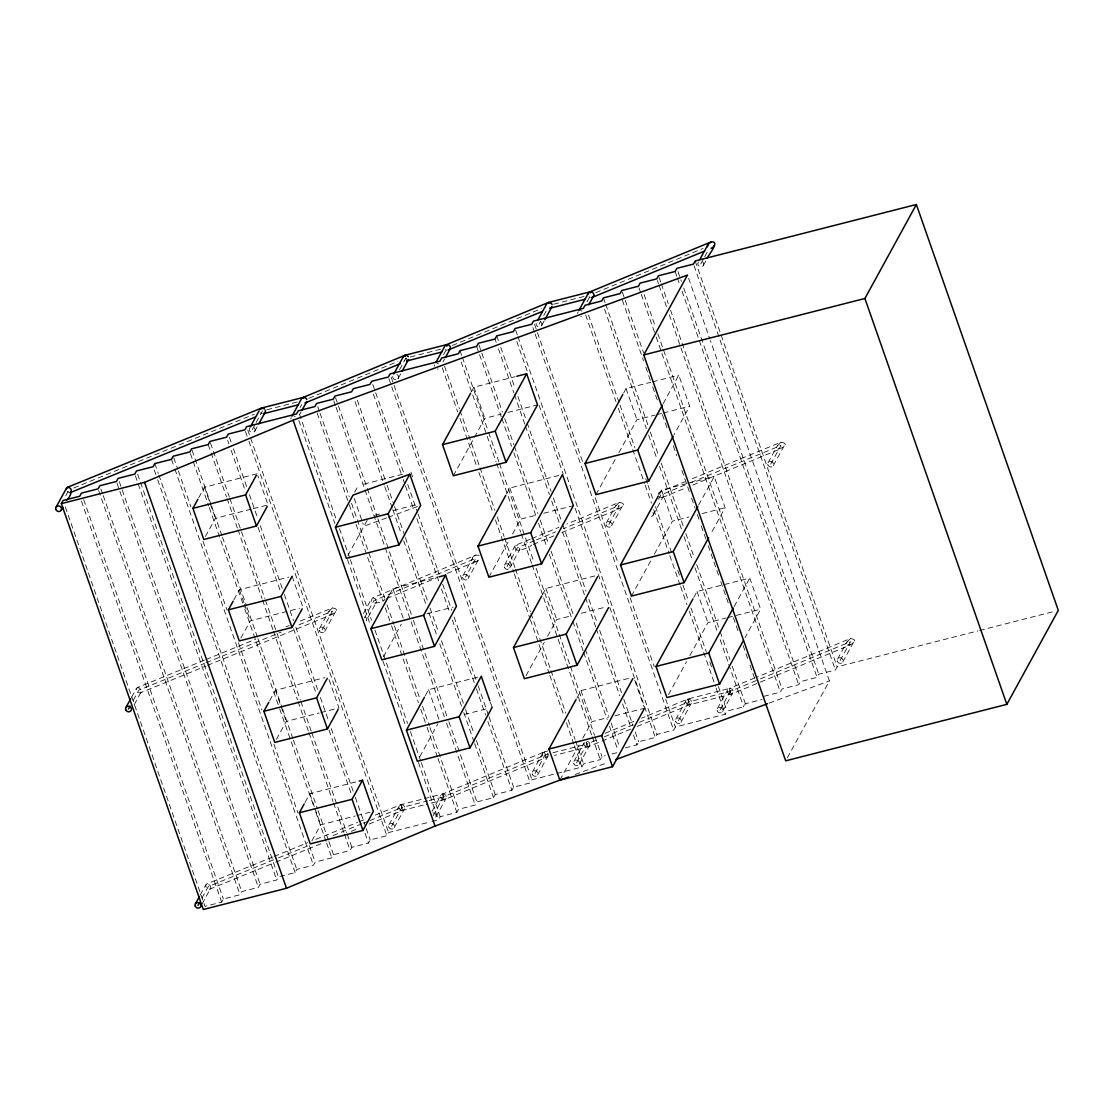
<?xml version="1.0" encoding="UTF-8"?>
<svg xmlns="http://www.w3.org/2000/svg" width="1114" height="1114" viewBox="0 0 1114 1114"><rect width="100%" height="100%" fill="white"/><g stroke="black" fill="none" stroke-linecap="round" stroke-linejoin="round"><path stroke-width="0.75" stroke-dasharray="5 3.75" d="M658.207 494.351L659.251 492.374L684.887 481.805M204.461 660.17L137.259 687.617C134.557 689.26 137.718 693.66 140.35 692.811L205.951 666.019M134.237 704.772L141.381 691.502L139.849 688.243L137.259 687.617M272.54 857.07L206.744 883.945C204.043 885.588 207.204 889.975 209.822 889.125L274.155 862.849M202.163 903.914L210.866 887.816L209.919 885.115L206.744 883.945M479.159 555.287L475.845 555.12L372.438 597.939C367.759 605.932 383.286 602.883 385.082 599.165M364.988 616.905A2.98 2.743 28.7 0 1 366.325 620.735L376.574 601.811L375.042 598.552L372.438 597.939M530.167 539.232L515.852 545.164C511.145 555.218 530.013 547.378 531.657 545.066M509.739 567.959L519.973 549.021L518.442 545.776L515.852 545.164M653.138 515.183L663.387 496.245L661.855 493.001L659.251 492.374M332.432 607.91C318.005 621.375 346.997 610.291 332.432 607.91L297.243 622.28M475.845 555.12C467.671 558.323 475.316 566.344 479.104 558.532L468.131 578.584M619.259 502.344C604.763 515.935 633.866 504.642 619.259 502.344L566.761 524.081M781.011 442.174C766.543 455.737 795.605 444.514 781.011 442.174L691.293 479.173M850.497 638.503C836.015 652.066 865.091 640.828 850.497 638.503L756.434 677.284M65.754 495.73L68.915 489.951M198.71 497.777L204.489 487.208L257.181 473.756M252.21 429.684L255.371 423.891M256.164 422.457L262.5 410.885M254.841 431.09L257.209 426.759M205.449 536.447L215.378 518.33L251.597 509.07M131.563 697.239L136.423 688.355M133.262 700.33L138.804 690.207L204.405 663.415M300.139 407.487L301.713 404.605M299.596 414.687L301.184 411.79M233.898 599.778L239.399 589.724L288.805 577.108M240.861 638.071L250.288 620.832L299.68 608.23M399.564 369.667L405.9 358.109M398.241 378.314L401.402 372.536M354.6 492.249L357.747 486.498M443.539 354.712L446.714 348.933M443.01 361.911L444.583 359.014M347.93 555.426L367.843 519.054M269.644 700.79L275.395 690.276L324.787 677.66M319.467 628.533L329.09 610.959M322.099 629.939L332.39 611.154L297.187 625.525M324.731 631.36L335.69 611.335M276.411 739.404L286.27 721.399L319.203 712.988M471.473 391.738L473.951 387.199L515.114 376.699M200.228 895.029L205.895 884.669M201.954 898.093L208.29 886.535L277.08 858.434M363.498 613.48L371.603 598.678M364.487 617.88L373.984 600.53L475.789 558.365L465.499 577.163M453.384 475.748L484.841 418.321L501.3 414.116M389.622 594.556L392.88 588.624L437.342 577.275M65.364 507.037L205.018 906.364L221.658 902.117L223.371 898.984L240.011 894.737L241.724 891.604L258.364 887.357L260.077 884.224L276.718 879.976L278.43 876.843L295.071 872.596L296.784 869.463L313.424 865.216L315.151 862.083L331.791 857.836L333.504 854.703L350.144 850.455L351.857 847.322L368.497 843.075L370.21 839.942L386.85 835.695L388.563 832.562L430.157 821.937M539.023 324.118L540.596 321.236M543.771 315.443L546.932 309.664M541.655 325.539L544.022 321.194M383.453 656.842L401.319 624.188M304.985 802.498L309.803 793.697L357.552 781.513M586.953 301.936L590.114 296.157M311.85 840.945L320.679 824.82L355.269 815.991M506.536 493.975L509.794 488.016L562.486 474.564M462.881 575.757L472.489 558.198M488.879 577.219L509.265 539.984M512.524 534.024L520.67 519.138L537.143 514.933M425.297 695.693L428.57 689.705L477.976 677.089M504.475 565.132L515.002 545.902M507.107 566.539L517.397 547.754L534.887 540.499M419.769 756.782L437.816 723.822M623.603 393.089L626.068 388.591L650.771 382.283M388.939 824.847L399.23 806.063M391.571 826.268L401.862 807.469L427.581 800.91M700.776 263.962L703.951 258.183M704.744 256.735L708.699 249.508M394.203 827.674L404.493 808.889M703.407 265.369L705.761 261.08M595.934 494.63L615.624 458.662M618.897 452.674L636.943 419.7L655.06 415.076M542.532 594.514L545.846 588.443L595.252 575.827M432.121 811.34L440.838 795.438M433.179 815.643L443.469 796.844L548.046 753.983M435.811 817.063L446.101 798.265M663.178 403.602L678.76 375.139L689.636 406.248L674.054 434.725M431.828 821.519L438.484 819.82L440.197 816.687L456.837 812.44L458.55 809.307L475.191 805.06L476.903 801.927L493.544 797.68L495.257 794.547L511.897 790.286L513.61 787.166L530.25 782.905L531.977 779.772L555.259 773.826M606.281 522.967L615.889 505.422M526.017 675.655L544.286 642.305M547.601 636.233L556.735 619.565L571.552 615.777M608.912 524.388L619.203 505.589L563.531 528.649M611.544 525.794L622.517 505.756M659.084 494.546L661.549 490.063L686.252 483.755M658.43 499.309L660.797 494.964L686.433 484.395M532.353 772.072L542.643 753.273M631.415 596.101L651.105 560.133M654.391 554.145L672.438 521.171L688.898 516.966M534.985 773.492L545.275 754.693M576.871 698.06L580.979 690.569L632.028 677.535M537.616 774.898L547.907 756.1M698.659 505.074L714.241 476.611L725.13 507.719L710.356 534.692M559.841 780.162L579.545 744.18M582.831 738.178L591.854 721.677L608.328 717.472M573.947 761.461L584.237 742.662M576.579 762.867L586.869 744.068L598.009 739.459M579.21 764.274L589.501 745.489M556.93 773.408L581.884 767.031L583.597 763.898L600.237 759.651L601.964 756.517L605.292 755.668M693.757 597.522L697.03 591.52L749.722 578.069L760.611 609.191L745.015 637.668M768.047 462.811L777.656 445.252M770.679 464.232L780.97 445.433L688.034 483.741M773.297 465.638L784.27 445.6M625.302 747.87L636.957 744.89L638.67 741.757L655.311 737.51L657.023 734.377L673.664 730.13L675.376 726.996L725.298 714.255L727.01 711.122L743.651 706.875L745.363 703.742L762.004 699.495M668.539 694.565L686.586 661.605M689.872 655.603L707.919 622.642L726.036 618.019M734.14 606.545L749.722 578.069M675.752 719.296L686.043 700.497M678.384 720.702L688.675 701.917L730.283 691.293L757.52 680.069M681.016 722.123L691.307 703.324M717.36 708.671L727.651 689.886M719.992 710.091L730.283 691.293L729.336 688.452L687.728 699.077L641.594 718.182M722.624 711.498L732.915 692.699M763.717 696.361L780.357 692.114L782.07 688.981L798.71 684.734L800.423 681.601L817.063 677.354L818.79 674.221L835.416 669.974L837.143 666.84L977.883 630.914M837.519 659.14L847.127 641.58M840.151 660.546L850.442 641.748L759.121 679.401M787.333 757.799L829.415 680.933L710.37 340.522M842.783 661.967L853.742 641.929M376.379 602.382L375.529 603.12M519.778 549.606L518.943 550.344M141.2 692.072L140.35 692.811M210.671 888.387L209.822 889.125M663.192 496.83L661.744 497.68L659.753 496.941M308.87 398.283L397.949 361.396M452.27 345.507L541.362 308.62M386.669 598.51L437.565 577.428M447.104 573.473L475.748 561.623M531.754 538.577L558.796 527.368M536.488 539.844L555.566 531.935M533.258 544.412L553.937 535.848M561.888 532.562L619.147 508.847M424.211 798.682L442.523 794.017L544.328 751.853L544.676 752.591L546.222 757.534L444.416 799.685L426.105 804.364M605.013 733.332L635.231 720.814M604.373 736.827L633.003 724.963M639.366 722.332L688.675 701.917M630.775 729.127L587.816 746.909L554.535 755.403M637.138 726.481L689.636 704.744L731.23 694.133L850.386 645.006M595.712 292.717L703.059 248.464M662.343 497.568L686.377 487.654M692.783 485.008L780.914 448.677M754.832 677.939L729.336 688.452L731.23 694.133L730.157 691.432M73.719 487.988L254.493 414.143M206.048 659.516L255.649 639.269M286.047 626.848L289.236 625.553M206.006 662.774L281.188 632.056M207.552 665.364L332.334 614.399M274.141 856.415L307.84 842.644M315.875 839.371L357.594 822.327M359.195 821.672L365.615 819.055M375.251 815.114L400.929 804.628L422.554 799.114M278.681 857.78L309.079 845.373M333.072 835.57L361.869 823.803M363.47 823.149L368.274 821.185M369.876 820.545L401.862 807.469M275.757 862.194L324.007 842.49M351.342 831.322L359.39 828.05M369.04 824.095L402.808 810.31L424.448 804.781M386.628 517.885L363.916 526.24L362.774 522.953M388.243 517.286L417.444 506.536M575.2 774.495L607.798 762.505M769.12 703.129L829.415 680.933M553.728 304.192L584.864 296.254M410.314 356.981L441.45 349.03M266.9 409.757L298.037 401.806M507.887 412.431L537.519 404.869M652.414 381.865L678.76 375.139M253.24 508.652L268.07 504.879L257.752 475.399M363.791 484.172L404.201 473.854M656.703 414.659L661.646 413.405M663.29 412.974L689.636 406.248M374.68 515.295L381.42 513.568M393.2 510.56L418.46 504.113M543.729 513.248L573.362 505.686M687.895 483.337L714.241 476.611M702.071 513.61L725.13 507.719M426.815 613.856L453.161 607.13M581.424 613.257L606.127 606.949M320.846 712.57L338.962 707.947L328.087 676.825M727.679 617.602L760.611 609.191M464.162 714.52L488.851 708.212M614.914 715.801L644.546 708.226M979.554 630.482L1054.944 611.238M547.656 751.003L544.328 751.853L546.222 757.534M552.962 752.73L586.869 744.068M356.912 815.573L370.085 812.203M429.224 800.493L443.469 796.844M611.948 753.969L616.933 752.702M68.525 492.332L67.286 491.358M586.284 741.966L587.816 746.909L586.117 742.161M695.206 260.968L837.143 666.84M694.064 265.731L835.416 669.974M688.633 278.333L709.799 338.893M677.994 271.621L681.42 281.438M683.718 287.983L818.79 674.221M675.126 271.482L676.852 276.383M677.423 278.027L679.707 284.571M682.005 291.116L817.063 677.354M659.07 277.358L660.783 282.274M661.354 283.903L668.219 303.551M670.517 310.096L800.423 681.601M657.344 280.491L658.499 283.764M659.07 285.407L667.077 308.313M669.375 314.858L798.71 684.734M644.143 294.556L655.589 327.293M657.873 333.838L782.07 688.981M638.99 287.872L640.717 292.787M641.288 294.416L655.589 335.342M656.16 336.971L780.357 692.114M622.35 292.119L643.53 352.678M622.35 300.167L643.53 360.713M645.828 367.272L650.395 380.361M652.693 386.906L658.416 403.268M662.426 414.728L666.994 427.818M673.288 445.823L676.727 455.64M681.879 470.373L689.315 491.65M691.613 498.195L695.039 508.012M697.336 514.557L699.049 519.472M701.333 526.017L705.914 539.106M708.212 545.651L718.502 575.116M720.8 581.661L728.236 602.939M733.388 617.671L737.969 630.761M743.122 645.493L747.703 658.583M749.987 665.128L754.568 678.217M603.426 297.87L605.139 302.771M605.724 304.414L648.069 425.52M650.353 432.065L658.374 454.985M661.229 463.159L683.55 526.992M685.848 533.536L694.426 558.086M696.723 564.631L719.616 630.092M720.187 631.735L729.907 659.558M732.204 666.102L745.363 703.742M604.568 309.177L646.357 428.653M648.64 435.198L657.232 459.748M659.516 466.293L681.838 530.125M684.121 536.669L692.713 561.219M694.997 567.764L717.319 631.596M720.187 639.77L728.194 662.691M728.765 664.32L743.651 706.875M626.068 388.591L636.943 419.7M661.549 490.063L672.438 521.171M697.03 591.52L707.919 622.642M588.512 315.067L619.412 403.449M619.983 405.078L634.869 447.633M645.744 478.728L647.457 483.643M648.028 485.272L653.18 500.005M655.464 506.55L672.633 555.649M677.785 570.382L679.512 575.284M682.938 585.101L688.661 601.476M690.959 608.021L706.401 652.205M709.841 662.022L711.554 666.938M718.433 686.572L727.01 711.122M585.644 314.928L615.986 401.667M618.27 408.211L644.602 483.49M645.173 485.133L651.467 503.138M653.751 509.683L669.208 553.867M669.779 555.51L680.083 584.961M680.654 586.605L686.948 604.61M689.246 611.154L715.564 686.433M716.135 688.076L725.298 714.255M534.581 324.397L583.235 463.508M595.252 497.874L618.145 563.336M630.162 597.703L654.197 666.451M665.643 699.174L675.376 726.996M532.868 327.53L534.581 332.445M535.152 334.075L673.664 730.13M515.657 330.148L517.369 335.049M517.94 336.693L657.023 734.377M516.799 341.455L527.674 372.549M539.12 405.287L563.169 474.021M575.186 508.388L655.311 737.51M634.813 680.389L643.976 706.596M496.733 335.885L498.445 340.8M500.743 347.345L515.044 388.257M517.913 396.445L526.49 420.995M527.061 422.624L551.096 491.358M553.393 497.902L561.971 522.452M562.542 524.095L586.02 591.2M588.874 599.374L597.466 623.924M599.75 630.468L621.501 692.657M623.784 699.216L632.947 725.395M635.231 731.94L638.67 741.757M495.02 339.018L496.162 342.29M498.445 348.835L513.902 393.019M514.473 394.662L524.778 424.114M525.348 425.757L549.383 494.491M551.681 501.035L559.688 523.956M562.556 532.13L584.864 595.962M585.449 597.605L595.739 627.057M596.31 628.7L619.788 695.79M622.642 703.978L630.663 726.885M633.518 735.073L636.957 744.89M478.95 344.908L502.414 411.999M504.698 418.544L513.86 444.737M514.431 446.366L537.895 513.47M540.193 520.015L548.77 544.565M551.068 551.11L573.376 614.942M576.244 623.13L584.822 647.666M585.407 649.309L608.871 716.413M611.154 722.958L619.746 747.508M476.667 346.398L501.272 416.775M501.843 418.404L511.577 446.227M513.86 452.771L536.182 516.604M538.466 523.148L547.058 547.698M549.341 554.243L572.234 619.704M572.805 621.347L583.109 650.799M583.68 652.442L607.158 719.547M609.442 726.091L618.019 750.641M545.846 588.443L556.735 619.565M580.979 690.569L591.854 721.677M509.794 488.016L520.67 519.138M473.951 387.199L484.841 418.321M460.026 350.645L461.739 355.561M462.31 357.19L488.071 430.839M488.642 432.483L498.933 461.934M499.518 463.577L533.857 561.762M536.14 568.307L569.908 664.877M570.479 666.506L594.514 735.24M595.085 736.883L601.964 756.517M461.168 361.966L496.078 461.795M496.649 463.424L520.684 532.172M521.268 533.801L531.559 563.266M532.13 564.895L591.659 735.101M592.23 736.744L600.237 759.651M444.528 366.214L459.414 408.754M459.985 410.398L479.438 466.042M480.009 467.685L494.894 510.226M497.178 516.771L504.043 536.419M504.628 538.048L514.919 567.513M515.504 569.143L530.375 611.697M530.946 613.341L550.413 668.985M550.984 670.614L565.856 713.169M568.154 719.714L575.019 739.348M575.59 740.991L583.597 763.898M442.244 367.704L457.687 411.888M459.985 418.446L476.583 465.903M478.867 472.447L493.182 513.359M495.465 519.904L513.777 572.276M514.348 573.919L529.804 618.103M530.375 619.746L549.272 673.747M549.843 675.39L564.144 716.302M566.441 722.847L573.877 744.124M574.448 745.753L581.884 767.031M391.181 377.173L531.977 779.772M388.883 378.676L391.181 385.221M391.752 386.85L530.25 782.905M410.941 472.141L412.667 477.057M490.439 702.461L492.151 707.362M372.828 384.553L375.112 391.098M375.683 392.741L403.728 472.935M407.738 484.395L417.458 512.217M418.042 513.846L439.208 574.406M442.648 584.223L451.811 610.402M454.094 616.947L477.558 684.052M478.129 685.695L488.433 715.146M489.004 716.789L513.61 787.166M373.399 394.231L402.586 477.697M403.157 479.34L404.869 484.242M405.44 485.885L414.032 510.435M416.901 518.623L438.638 580.812M441.506 588.986L449.513 611.906M452.381 620.08L475.845 687.185M476.416 688.828L485.579 715.007M487.862 721.552L511.897 790.286M357.329 400.121L386.516 483.587M387.087 485.217L393.952 504.865M394.537 506.494L404.828 535.959M405.399 537.589L427.72 601.421M430.018 607.966L438.596 632.515M441.464 640.703L464.928 707.794M465.499 709.437L474.091 733.987M476.374 740.531L495.257 794.547M355.046 401.611L384.233 485.077M384.803 486.721L392.239 507.998M392.81 509.627L401.402 534.177M403.686 540.722L426.008 604.554M428.876 612.742L437.454 637.292M439.752 643.836L461.488 706.025M463.786 712.57L474.091 742.035M474.661 743.665L493.544 797.68M335.537 397.684L337.834 404.229M338.405 405.858L377.326 517.147M377.897 518.79L412.807 618.618M413.378 620.261L448.288 720.09M448.858 721.733L476.903 801.927M333.824 400.817L335.537 405.719M336.122 407.362L410.523 620.122M411.094 621.751L444.291 716.678M446.575 723.223L475.191 805.06M428.57 689.705L439.459 720.814M392.88 588.624L403.755 619.746M354.182 498.39L362.203 521.324M317.755 406.694L319.481 411.609M320.052 413.238L349.239 496.705M351.523 503.263L384.72 598.176M387.004 604.721L393.883 624.369M394.453 625.998L420.201 699.648M422.498 706.192L429.363 725.841M429.934 727.47L458.55 809.307M317.184 413.099L348.668 503.11M349.239 504.753L355.533 522.758M356.104 524.388L383.007 601.309M385.291 607.854L391.014 624.23M391.585 625.859L418.488 702.781M420.786 709.326L426.509 725.687M427.08 727.331L437.37 756.796M437.955 758.425L456.837 812.44M299.401 414.074L336.038 518.818M339.464 528.635L349.768 558.1M350.339 559.729L371.519 620.289M374.945 630.106L407.571 723.39M410.439 731.578L420.744 761.043M421.315 762.672L440.197 816.687M298.831 420.479L334.896 523.594M347.484 559.59L370.377 625.065M382.965 661.062L405.287 724.894M418.446 762.533L438.484 819.82M247.768 429.962L388.563 832.562M245.484 431.452L248.338 439.64M248.923 441.269L386.85 835.695M292.091 576.272L302.98 607.381M229.414 437.342L231.127 442.244M233.425 448.789L247.155 488.071M249.452 494.616L257.459 517.523M260.328 525.711L283.792 592.815M284.362 594.444L293.511 620.637M295.809 627.182L317.56 689.371M320.414 697.559L328.435 720.466M331.29 728.653L354.753 795.744M355.324 797.387L365.629 826.853M366.2 828.482L370.21 839.942M227.702 440.476L228.843 443.748M231.141 450.293L244.871 489.561M258.03 527.214L280.352 591.033M293.525 628.672L315.833 692.504M329.006 730.143L351.899 795.605M365.058 833.258L368.497 843.075M210.49 443.08L229.373 497.095M229.944 498.724L264.853 598.552M265.438 600.195L300.348 700.024M300.919 701.667L311.224 731.118M311.795 732.761L346.705 832.59M347.276 834.233L351.857 847.322M208.207 444.57L226.518 496.941M227.089 498.585L237.393 528.036M237.964 529.679L261.999 598.413M262.57 600.056L272.874 629.507M273.445 631.151L297.48 699.884M298.051 701.528L308.355 730.979M308.926 732.622L332.975 801.356M333.546 802.985L343.836 832.45M344.421 834.08L350.144 850.455M192.137 450.46L211.019 504.475M211.59 506.104L221.895 535.569M222.466 537.199L246.5 605.932M247.071 607.576L257.376 637.027M257.947 638.67L281.995 707.404M282.566 709.047L292.871 738.498M293.442 740.142L317.476 808.875M318.047 810.519L328.352 839.97M328.922 841.613L333.504 854.703M204.489 487.208L215.378 518.33M275.395 690.276L286.27 721.399M239.399 589.724L243.98 602.827M244.565 604.456L250.288 620.832M309.803 793.697L314.385 806.801M314.956 808.444L320.679 824.82M190.424 453.593L208.736 505.965M209.307 507.594L244.217 607.436M244.788 609.066L279.127 707.265M279.698 708.908L313.466 805.464M315.763 812.009L326.054 841.46M326.639 843.103L331.791 857.836M173.784 457.84L177.78 469.3M178.351 470.93L190.954 506.94M202.971 541.307L227.005 610.04M238.452 642.778L261.915 709.883M273.933 744.249L297.981 812.983M309.427 845.721L315.151 862.083M171.486 459.344L174.355 467.518M174.926 469.161L313.424 865.216M154.846 463.591L158.285 473.408M158.856 475.037L296.784 869.463M154.275 469.997L157.144 478.171M157.715 479.814L295.071 872.596M137.649 474.244L278.43 876.843M135.351 475.734L276.718 879.976M119.282 481.624L260.077 884.224M116.998 483.114L119.295 489.659M119.866 491.302L258.364 887.357M100.928 489.004L102.655 493.906M103.226 495.549L241.724 891.604M98.645 490.494L240.011 894.737M83.717 499.657L223.371 898.984M81.433 501.147L221.658 902.117M405.788 358.235L406.039 358.973M406.011 357.97L406.471 359.404M432.984 812.844A2.98 2.743 28.7 0 1 434.126 818.358M702.711 261.999A2.98 2.743 28.7 0 1 702.99 265.954A2.98 2.743 28.7 0 1 698.854 265.926A2.98 2.743 28.7 0 1 698.575 261.971M438.15 368.985A2.98 2.743 28.7 0 1 437.412 369.082M434.293 366.269A2.98 2.743 28.7 0 1 434.585 364.863M437.008 363.484A2.98 2.743 28.7 0 1 438.498 363.86M581.564 316.209A2.98 2.743 28.7 0 1 580.812 316.292M577.693 313.48A2.98 2.743 28.7 0 1 577.985 312.087M580.422 310.709A2.98 2.743 28.7 0 1 581.912 311.085M540.304 321.709A2.98 2.743 28.7 0 1 541.752 325.316A2.98 2.743 28.7 0 1 538.201 326.75A2.98 2.743 28.7 0 1 536.14 323.38M395.804 379.693A2.98 2.743 28.7 0 1 392.741 376.156M396.904 374.485A2.98 2.743 28.7 0 1 397.823 378.885M290.879 419.045A2.98 2.743 28.7 0 1 291.172 417.653M294.375 416.358A2.98 2.743 28.7 0 1 295.099 416.65M254.131 427.706A2.98 2.743 28.7 0 1 254.41 431.675A2.98 2.743 28.7 0 1 250.274 431.647A2.98 2.743 28.7 0 1 249.996 427.692M547.712 753.301A2.98 2.743 28.7 0 1 545.721 757.478A2.98 2.743 28.7 0 1 542.462 753.718A2.98 2.743 28.7 0 1 547.197 752.73M587.44 741.381A2.98 2.743 28.7 0 1 589.598 745.266A2.98 2.743 28.7 0 1 585.351 746.352A2.98 2.743 28.7 0 1 584.669 742.077M261.929 413.586A2.98 2.743 28.7 0 1 260.565 412.848M652.943 512.384A2.98 2.743 28.7 0 1 649.949 516.464M590.336 297.396A2.98 2.743 28.7 0 1 588.986 296.672M404.605 360.518A2.98 2.743 28.7 0 1 403.978 360.073M446.937 350.186A2.98 2.743 28.7 0 1 445.572 349.448M400.929 804.628L402.808 810.31L400.929 804.628M687.798 699.132L689.636 704.744L687.798 699.132M442.578 794.073L444.416 799.685L442.578 794.073M573.807 763.577A2.98 2.743 28.7 0 0 578.793 764.858A2.98 2.743 28.7 0 0 577.149 760.166A2.98 2.743 28.7 0 0 573.807 763.577M675.613 721.412A2.98 2.743 28.7 0 0 680.598 722.694A2.98 2.743 28.7 0 0 678.955 718.015A2.98 2.743 28.7 0 0 675.613 721.412M532.214 774.188A2.98 2.743 28.7 0 0 537.185 775.483A2.98 2.743 28.7 0 0 535.556 770.791A2.98 2.743 28.7 0 0 532.214 774.188M717.221 710.802A2.98 2.743 28.7 0 0 722.192 712.083A2.98 2.743 28.7 0 0 720.549 707.39A2.98 2.743 28.7 0 0 717.221 710.802M388.8 826.978A2.98 2.743 28.7 0 0 393.785 828.259A2.98 2.743 28.7 0 0 392.142 823.566A2.98 2.743 28.7 0 0 388.8 826.978M837.38 661.256A2.98 2.743 28.7 0 0 842.351 662.538A2.98 2.743 28.7 0 0 840.722 657.845A2.98 2.743 28.7 0 0 837.38 661.256M767.894 464.928A2.98 2.743 28.7 0 0 772.879 466.209A2.98 2.743 28.7 0 0 771.236 461.53A2.98 2.743 28.7 0 0 767.894 464.928M399.091 808.179A2.98 2.743 28.7 0 0 404.076 809.46A2.98 2.743 28.7 0 0 402.433 804.768A2.98 2.743 28.7 0 0 399.091 808.179M685.904 702.614A2.98 2.743 28.7 0 0 690.889 703.895A2.98 2.743 28.7 0 0 689.246 699.216A2.98 2.743 28.7 0 0 685.904 702.614M727.512 692.003A2.98 2.743 28.7 0 0 732.483 693.284A2.98 2.743 28.7 0 0 730.84 688.591A2.98 2.743 28.7 0 0 727.512 692.003M440.698 797.554A2.98 2.743 28.7 0 0 445.67 798.835A2.98 2.743 28.7 0 0 444.026 794.157A2.98 2.743 28.7 0 0 440.698 797.554M319.328 630.649A2.98 2.743 28.7 0 0 324.299 631.93A2.98 2.743 28.7 0 0 322.67 627.252A2.98 2.743 28.7 0 0 319.328 630.649M462.728 577.874A2.98 2.743 28.7 0 0 467.713 579.155A2.98 2.743 28.7 0 0 466.07 574.462A2.98 2.743 28.7 0 0 462.728 577.874M606.141 525.098A2.98 2.743 28.7 0 0 611.113 526.379A2.98 2.743 28.7 0 0 609.483 521.686A2.98 2.743 28.7 0 0 606.141 525.098M504.336 567.249A2.98 2.743 28.7 0 0 509.307 568.53A2.98 2.743 28.7 0 0 507.678 563.851A2.98 2.743 28.7 0 0 504.336 567.249"/><path stroke-width="1.5" d="M66.325 489.325L67.369 487.347L261.553 408.044L303.147 397.419L404.953 355.269L446.547 344.644L548.367 302.493L589.96 291.868L711.122 241.919C721.009 240.666 707.836 255.496 707.32 258.225M707.223 246.835L708.393 244.05L711.122 241.919M66.659 500.27C69.778 497.763 74.944 487.431 67.369 487.347M55.992 507.33L66.534 488.085M61.367 503.625L63.08 500.492L79.721 496.245L81.433 493.112L98.074 488.865L99.787 485.732L116.427 481.485L118.14 478.352L134.78 474.104L136.493 470.971L153.133 466.724L154.846 463.591L171.486 459.344L173.213 456.211L189.853 451.95L191.566 448.831L208.207 444.57L209.919 441.45L226.56 437.189L228.273 434.056L244.913 429.809L246.626 426.676L296.547 413.935L298.26 410.801L314.9 406.554L316.613 403.421L333.253 399.174L334.966 396.041L351.606 391.794L353.319 388.661L369.959 384.414L371.672 381.28L388.313 377.033L390.039 373.9L439.946 361.159L441.673 358.026L458.3 353.779L460.026 350.645L476.667 346.398L478.379 343.265L495.02 339.018L496.733 335.885L513.373 331.638L515.086 328.505L531.726 324.258L533.439 321.124L583.36 308.383L585.073 305.25L601.713 301.003L603.426 297.87L620.066 293.623L621.779 290.489L638.419 286.242L640.132 283.109L656.773 278.862L658.485 275.729L675.126 271.482L676.852 268.349L693.479 264.102L695.206 260.968L916.362 204.503L1058.3 610.375L1006.847 704.354L785.69 760.82L643.753 354.948L687.477 275.061L293.107 420.201L144.555 482.376L61.367 503.625L203.305 909.497L286.493 888.262L435.045 826.073L568.683 776.904M61.256 510.156L62.802 507.33M267.235 506.383L256.485 526.017L203.792 539.468L192.917 508.346L197.874 499.295M250.372 426.815L259.075 410.913M258.796 423.863L265.132 412.291A2.98 2.743 28.7 0 0 265.271 410.175M125.882 707.599L130.756 698.715M128.514 709.005L130.101 706.109M192.917 508.346L245.609 494.894L256.359 475.26M291.965 416.204L301.462 398.854A2.98 2.743 28.7 0 1 306.865 399.55M301.978 410.356L306.726 401.681A2.98 2.743 28.7 0 1 305.041 402.976L400.483 363.582M302.186 608.829L291.979 627.488L239.287 640.94L228.398 609.818L233.118 601.212M393.771 374.039L403.268 356.689M402.196 371.087L408.532 359.516A2.98 2.743 28.7 0 1 408.114 360.087M228.398 609.818L281.09 596.366L292.091 576.272M335.453 527.228L353.041 495.117L409.799 474.23L420.674 505.338L399.035 544.899L346.343 558.351L335.453 527.228L388.145 513.777L409.799 474.23M436.159 361.98L444.876 346.078A2.98 2.743 28.7 0 1 449.429 345.521M445.377 357.566L450.126 348.891A2.98 2.743 28.7 0 0 450.376 348.222M338.141 709.437L327.46 728.96L274.768 742.411L263.879 711.289L268.822 702.28M516.771 376.267L526.644 373.747L537.519 404.869L506.076 462.296L453.384 475.748L442.509 444.639L470.637 393.242M195.368 903.914L199.42 896.519M198 905.334L199.573 902.437M263.879 711.289L316.571 697.837L327.265 678.329M537.978 319.815L546.682 303.913A2.98 2.743 28.7 0 1 550.595 302.911M438.986 576.857L445.572 575.172L456.448 606.294L434.516 646.357L381.824 659.808L370.934 628.7L388.814 596.046M544.816 319.746L551.945 306.74A2.98 2.743 28.7 0 1 550.943 307.756M442.509 444.639L495.201 431.188L526.644 373.747M359.195 781.095L362.496 780.246L373.371 811.368L362.941 830.431L310.249 843.883L299.374 812.76L304.178 803.96M578.779 310.639L588.276 293.288M588.791 304.79L593.539 296.115M370.934 628.7L423.626 615.248L445.572 575.172M477.99 546.097L530.682 532.645L562.486 474.564L573.362 505.686L541.571 563.768L488.879 577.219L477.99 546.097L505.714 495.465M299.374 812.76L352.066 799.309L362.496 780.246M492.151 707.362L469.997 747.828L417.304 761.28L406.429 730.171L424.476 697.197M673.232 436.215L648.627 481.178L595.934 494.63L585.045 463.508L622.782 394.579M699.759 259.618L707.766 244.983M406.429 730.171L459.121 716.72L481.262 676.254L489.854 700.817M608.592 607.631L577.052 665.239L524.36 678.691L513.484 647.568L541.696 596.018M585.045 463.508L637.737 450.056L662.357 405.106M513.484 647.568L566.177 634.117L597.717 576.509M708.713 537.686L684.107 582.65L631.415 596.101L620.526 564.979L658.263 496.05M644.546 708.226L612.533 766.711L559.841 780.162L548.965 749.04L576.049 699.564M620.526 564.979L673.218 551.527L697.837 506.578M548.965 749.04L601.657 735.588L632.849 678.607M743.386 640.661L719.588 684.107L666.896 697.559L656.021 666.451L692.936 599.012M643.753 354.948L864.91 298.482L916.362 204.503M656.021 666.451L708.713 652.999L733.318 608.035M713.754 246.278L714.38 245.345M71.296 491.803L69.862 492.653M712.946 247.141L711.024 248.408M448.385 349.88L542.309 311.46M704.661 251.04L591.854 297.549A2.98 2.743 28.7 0 0 592.843 292.745A2.98 2.743 28.7 0 0 588.039 293.971M70.461 492.541L255.398 417.012M615.945 759.511L767.49 703.728M585.198 299.248L550.26 308.16A2.98 2.743 28.7 0 1 549.508 308.118M406.847 360.936L441.798 352.024M263.433 413.726L298.385 404.8M446.617 344.713L446.923 346.175M261.748 408.351L261.734 408.977M590.323 292.606L589.96 291.868L590.155 292.801M548.715 303.231L548.367 302.493L548.561 303.412M405.315 356.007L404.953 355.269L405.148 356.188M303.509 398.158L303.147 397.419L303.342 398.352M864.91 298.482L1006.847 704.354M637.737 450.056L648.627 481.178M673.218 551.527L684.107 582.65M708.713 652.999L719.588 684.107M495.201 431.188L506.076 462.296M530.682 532.645L541.571 563.768M566.177 634.117L577.052 665.239M601.657 735.588L612.533 766.711M388.145 513.777L399.035 544.899M423.626 615.248L434.516 646.357M459.121 716.72L469.997 747.828M293.107 420.201L435.045 826.073M245.609 494.894L256.485 526.017M281.09 596.366L291.979 627.488M316.571 697.837L327.46 728.96M352.066 799.309L362.941 830.431M144.555 482.376L286.493 888.262M448.455 350.325L448.441 350.186A2.98 2.743 28.7 0 0 449.708 349.476M551.235 303.356A2.98 2.743 28.7 0 1 552.084 304.623M449.931 346.106A2.98 2.743 28.7 0 1 450.418 347.498M407.529 360.532A2.98 2.743 28.7 0 1 406.847 360.811M403.031 357.371A2.98 2.743 28.7 0 1 407.195 355.686M407.835 356.132A2.98 2.743 28.7 0 1 408.337 356.717M264.7 412.876A2.98 2.743 28.7 0 1 263.447 413.586M259.868 409.465A2.98 2.743 28.7 0 1 264.422 408.922M55.853 509.446A2.98 2.743 28.7 0 0 60.824 510.727A2.98 2.743 28.7 0 0 59.195 506.048A2.98 2.743 28.7 0 0 55.853 509.446M195.215 906.03A2.98 2.743 28.7 0 0 200.2 907.311A2.98 2.743 28.7 0 0 198.557 902.632A2.98 2.743 28.7 0 0 195.215 906.03M125.743 709.715A2.98 2.743 28.7 0 0 130.728 710.997A2.98 2.743 28.7 0 0 129.085 706.304A2.98 2.743 28.7 0 0 125.743 709.715"/></g></svg>
